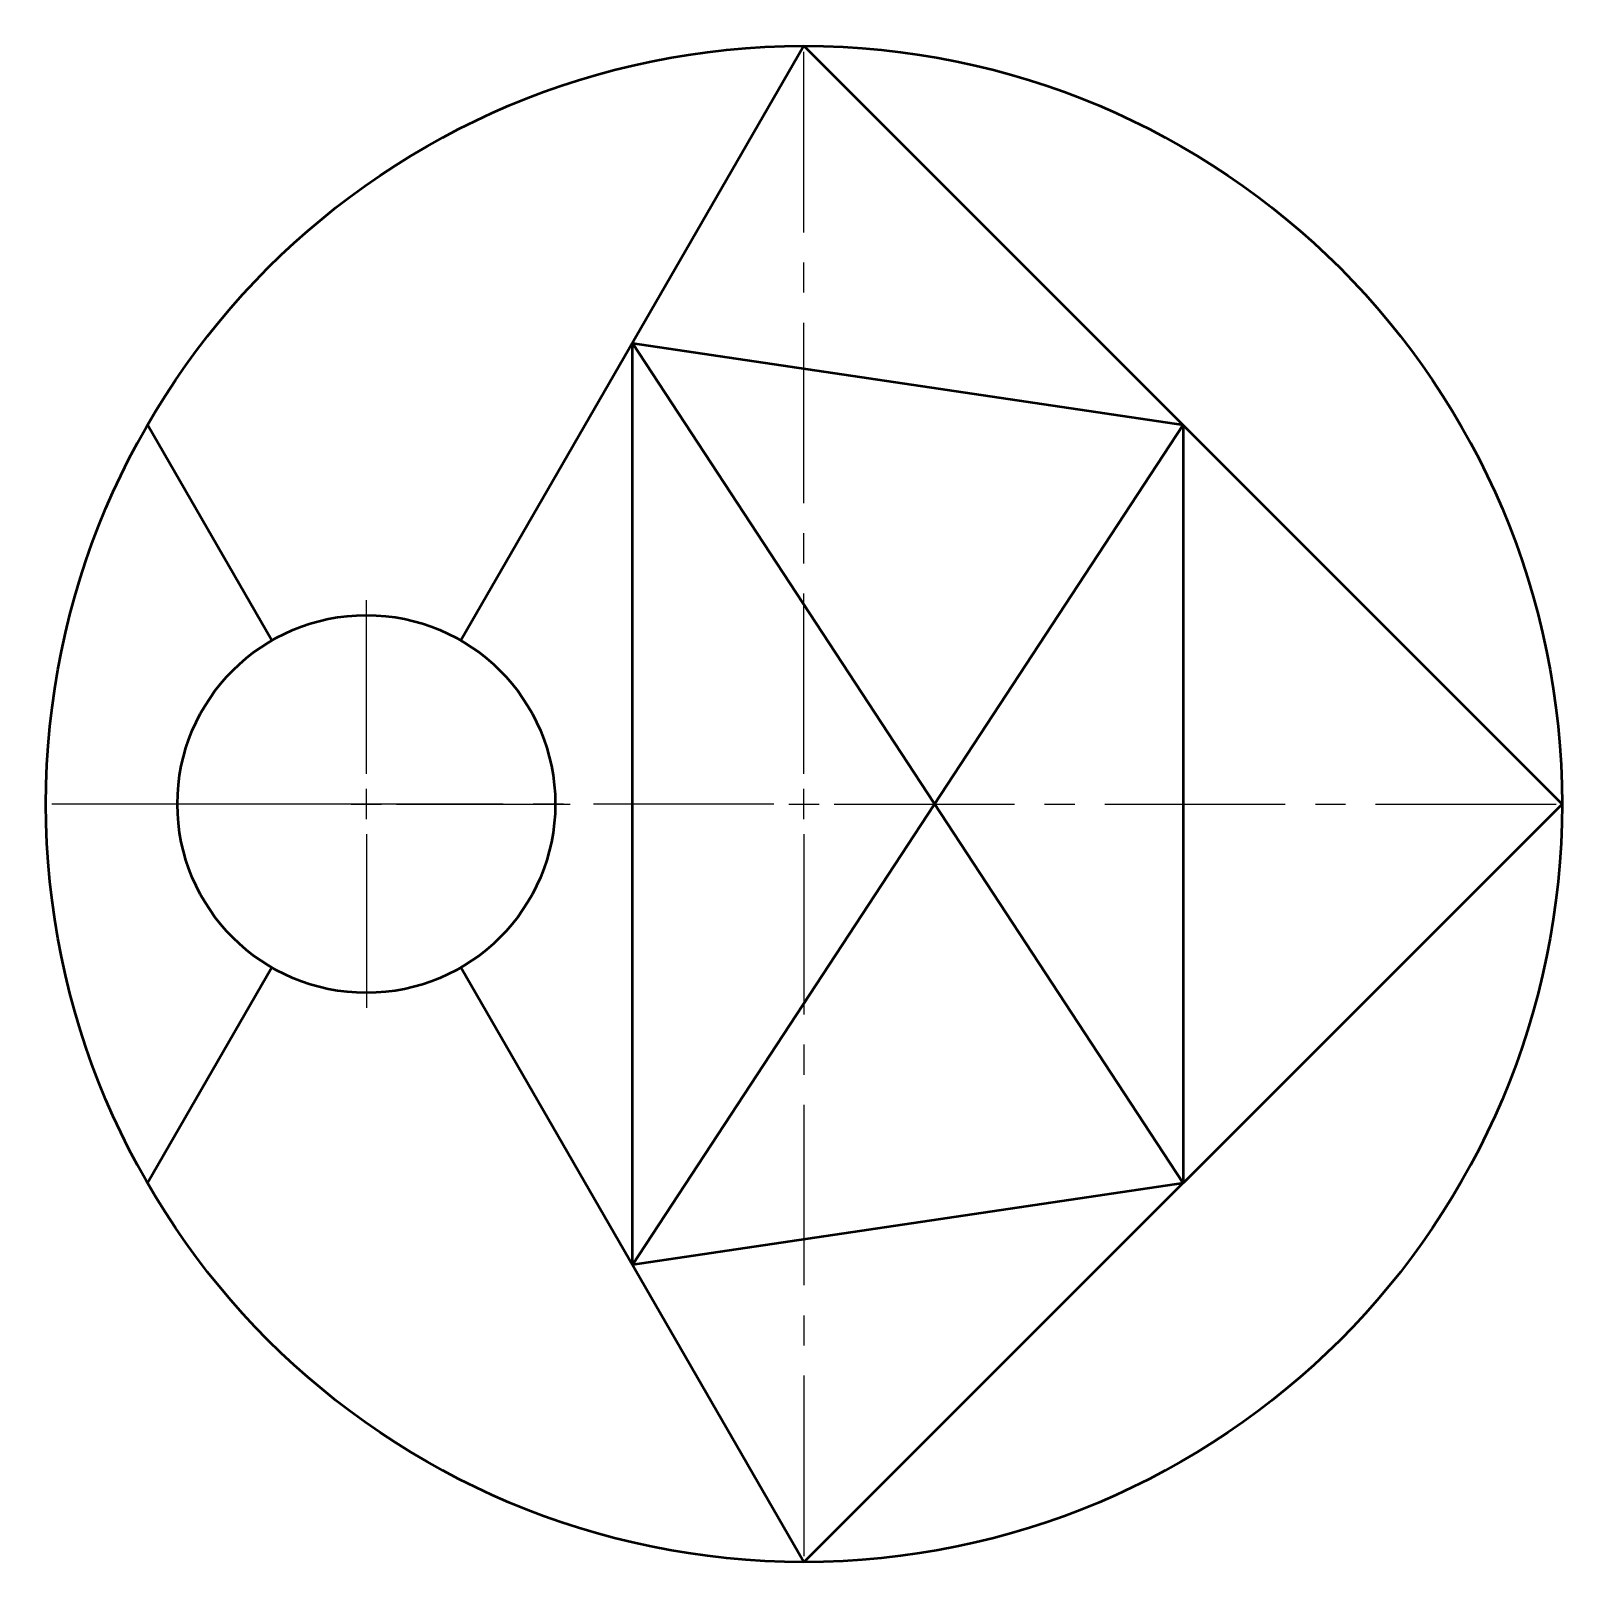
# Model space of a CAD drawing. Header units: inches. Extents: x 50.22 to 56.65, y 52.92 to 59.35.
import ezdxf

# ---------------------------------------------------------------- set-up
doc = ezdxf.new("R2010")
doc.units = ezdxf.units.IN
doc.header["$MEASUREMENT"] = 0
doc.linetypes.add('CENTER2', pattern=[1.125, 0.75, -0.125, 0.125, -0.125])
doc.layers.add('cen', color=1, linetype='CENTER2', lineweight=25)
doc.layers.add('obj', color=8, linetype='Continuous', lineweight=50)

msp = doc.modelspace()

# ---------------------------------------------------------------- linework, layer by layer
at = {"layer": 'cen', "color": 1}
for p, q in [((53.4362, 56.2584), (53.4362, 59.3459)), ((51.6176, 56.2584), (51.6176, 56.9809)), ((51.6176, 56.0709), (51.6176, 56.1959)), ((53.4362, 56.0709), (53.4362, 56.1959)), ((53.3112, 56.1334), (50.2237, 56.1334)), ((51.4926, 56.1334), (50.7701, 56.1334)), ((51.5551, 56.1334), (51.6801, 56.1334)), ((51.7426, 56.1334), (52.4651, 56.1334)), ((53.3737, 56.1334), (53.4987, 56.1334)), ((53.5612, 56.1334), (56.6487, 56.1334)), ((51.6176, 56.0084), (51.6176, 55.2859)), ((53.4362, 56.0084), (53.4362, 52.9209))]:
    msp.add_line(p, q, dxfattribs=at)
at = {"layer": 'obj'}
for p, q in [((53.4362, 59.2834), (52.0101, 56.8132)), ((53.4362, 59.2834), (56.5862, 56.1334)), ((52.7231, 54.2185), (52.7231, 58.0483)), ((52.7231, 58.0483), (55.0112, 57.7084)), ((52.7231, 58.0483), (55.0112, 54.5584)), ((51.2251, 56.8132), (50.7082, 57.7084)), ((55.0112, 57.7084), (52.7231, 54.2185)), ((55.0112, 57.7084), (55.0112, 54.5584)), ((56.5862, 56.1334), (53.4362, 52.9834)), ((51.2251, 55.4536), (50.7082, 54.5584)), ((51.2251, 55.4536), (50.7082, 54.5584)), ((53.4362, 52.9834), (52.0101, 55.4536)), ((55.0112, 54.5584), (52.7231, 54.2185))]:
    msp.add_line(p, q, dxfattribs=at)
for centre, radius in [((53.4362, 56.1334), 3.15), ((51.6176, 56.1334), 0.785)]:
    msp.add_circle(centre, radius, dxfattribs=at)

doc.saveas('drawing.dxf')
